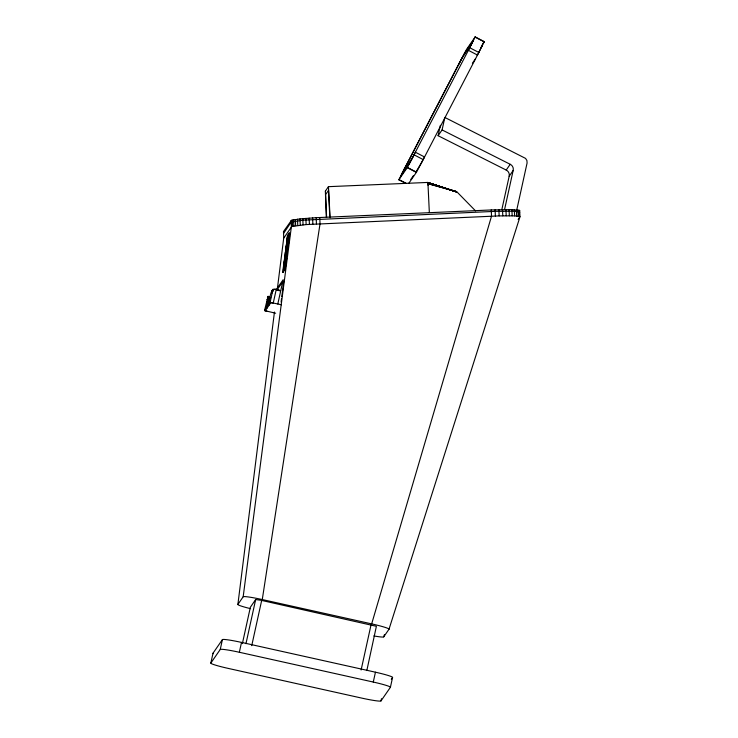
<?xml version="1.0" encoding="UTF-8"?>
<svg xmlns="http://www.w3.org/2000/svg" width="738" height="738" viewBox="0 0 738 738"><rect width="100%" height="100%" fill="white"/><g stroke="black" fill="none" stroke-linecap="round" stroke-linejoin="round"><path stroke-width="1.11" d="M275.643 313.226L264.508 310.569L266.418 307.811L268.134 296.362L268.918 296.547L268.946 297.608L267.174 307.977L265.265 310.735L264.508 310.569L268.051 296.399M282.728 272.221C284.416 272.848 281.815 272.248 282.857 271.031L287.497 236.612L283.503 267.968L284.278 268.069L285.929 255.127M282.829 271.215L283.06 272.405L284.767 269.721L289.416 233.097L287.46 235.422L287.045 241.28M250.542 608.656A18.681 1.43 12.4 0 1 237.885 604.422L274.453 312.036M277.313 289.195L283.743 237.793L283.457 231.594L291.482 220.311L299.979 218.909L316.159 217.682L491.24 209.952L511.886 209.592L519.709 210.57M282.728 272.368L284.49 269.398L289.102 233.079M283.327 269.942L283.761 266.547M284.047 264.278L284.481 260.874M284.776 258.614L285.209 255.21M285.495 252.94L285.929 249.545M286.224 247.276L286.658 243.872M287.737 237.387L283.826 268.005L284.527 266.999L286.731 251.501L285.615 251.455M283.503 267.968L284.204 266.962L287.386 243.78M286.316 250.44L286.916 250.081L286.316 250.44L288.244 235.533L288.955 235.007M286.113 253.106L285.338 253.005L286.113 253.106L286.39 251.557M286.639 250.486L288.632 234.97M281.113 302.063L281.529 298.798M281.805 296.621L282.368 292.266M282.516 291.159L283.789 281.224M285.68 266.326L285.966 264.056M286.409 260.652L286.695 258.392M287.128 254.988L287.423 252.719M287.857 249.324L288.143 247.055M288.576 243.651L288.872 241.391M289.305 237.987L289.591 235.717M237.885 604.422L243.171 596.784L291.372 226.769L291.086 220.561M519.626 210.33L519.995 216.778L389.009 629.219A18.681 1.43 12.4 0 0 371.666 623.887L262.276 599.56L320.052 223.715L319.766 217.507M325.366 191.105L326.316 217.147M284.388 269.951L285.172 269.988L284.462 269.545M287.7 235.828L289.407 233.097M285.172 269.988L284.398 269.887M271.916 302.774L270.846 302.672L268.936 305.431L268.171 305.255C270.745 298.032 269.176 284.176 280.671 290.827M269.37 302.598L269.85 300.421M268.171 305.255L270.08 302.497L273.272 302.967L276.187 289.711L274.73 289.425M276.805 290.403L277.294 288.207L283.161 279.72L277.792 304.028M210.837 663.065L213.005 653.213L222.406 639.634A18.681 1.43 12.4 0 1 241.511 642.411L375.448 672.198A18.441 1.411 12.4 0 1 392.57 677.456L390.402 687.309L380.993 700.906A18.681 1.43 12.4 0 1 361.878 698.13L228.19 668.397A18.681 1.43 12.4 0 1 210.837 663.065L220.238 649.486L222.406 639.634M220.238 649.486A18.681 1.43 12.4 0 1 239.343 652.263L241.511 642.411M242.378 643.591L250.376 607.199L255.662 599.56L260.929 600.271L376.389 626.294L366.823 670.547M245.966 643.674L255.662 599.56M251.732 645.649L261.676 600.437M501.803 209.749L509.165 176.271A5.452 5.434 34.7 0 0 506.203 170.063L438.095 135.7L440.383 125.303M438.095 135.7L442.09 129.925L444.839 117.453L525.567 158.402L526.904 160.497L527.089 162.978L516.748 209.989M361.122 669.975L371.057 624.763M390.402 687.309A18.441 1.411 12.4 0 0 373.28 682.05L375.448 672.198M380.993 700.906L381.472 698.72M504.571 209.555L513.159 170.496A5.452 5.434 34.7 0 0 510.198 164.288L442.09 129.925M371.666 623.887L491.526 216.16L491.24 209.952M373.852 635.935A18.681 1.43 12.4 0 0 383.723 636.857L384.415 634.662M271.935 291.196L272.7 291.362L271.75 291.741M405.928 183.476L398.852 179.786L404.719 168.347M401.038 175.644L404.193 169.362M473.021 41.107L469.838 47.324M478.731 52.546L484.294 41.651L475.189 36.9L469.313 48.348M482.237 45.608L479.423 51.199M403.704 170.321L402.072 173.596L412.256 158.181M470.327 46.374L471.969 43.099L461.776 58.505M403.87 169.841L405.134 167.48M470.171 46.854L468.16 50.627M479.276 51.595L477.265 55.359M404.323 168.965L461.453 58.966M404.618 168.485L460.125 61.66M458.805 64.151L460.272 61.328M413.907 155.026L469.719 47.721L478.824 52.463L423.197 159.583L414.092 154.842M415.236 152.535L413.631 155.727M424.341 157.277L421.684 162.461M460.189 61.531L461.001 59.935M413.843 155.155L407.394 167.434L398.852 179.786M422.874 160.1L416.5 172.175L408.723 183.411M460.743 60.479L466.637 49.252L475.189 36.9M412.33 158.098L413.289 156.216M461.278 59.464L464.728 53.007M412.763 157.231L409.341 163.67M421.435 162.84L415.872 172.102M325.357 191.142L328.438 186.668L427.736 182.443L456.453 191.935L427.653 182.544M482.228 45.59L480.835 47.629M267.673 305.698L268.844 304.001M268.936 305.431L267.174 307.977L266.418 307.811M288.115 236.335L287.423 237.35L288.189 237.451L287.58 242.101L286.593 242.322M288.207 236.215L288.088 237.129M287.866 240.966L287.949 240.357L287.552 240.929L288.318 241.031M282.645 281.851L276.916 290.126L280.569 290.938M267.396 311.454L265.265 310.735M464.599 53.191L473.132 40.867M482.246 44.594L484.294 41.642M472.385 63.256L475.512 58.745M400.909 175.828L409.442 163.495M410.78 179.463L413.326 175.782M506.203 170.063L510.198 164.288M509.165 176.271L513.159 170.496M518.15 219.444L519.912 216.538L514.617 215.874L499.156 215.893L306.141 224.573L291.768 226.52L283.807 238.023M383.723 636.857L389.009 629.219M391.315 679.264L392.57 677.456M268.918 296.547L268.18 297.479L270.311 298.198L267.424 297.313L268.946 297.608M288.964 234.49L289.739 234.592M285.523 251.593L286.298 251.695M286.132 251.861L286.907 251.962M284.619 268.484L285.394 268.586M284.591 268.678L285.366 268.78M284.564 268.872L285.338 268.973M284.536 269.056L285.311 269.158M284.517 269.232L285.283 269.333M284.49 269.398L285.255 269.499M284.444 269.684L285.209 269.776M274.831 289.517L272.995 289.241L270.08 302.497L270.846 302.672M271.815 302.681L273.272 302.967M272.359 290.172L273.171 290.265L272.304 290.283M272.239 290.412L272.995 290.587M272.174 290.569L272.931 290.744M272.101 290.754L272.857 290.92M272.018 290.966L272.783 291.132M271.852 291.455L272.608 291.621M271.547 292.377L272.304 292.543M271.436 292.728L272.202 292.894M268.014 296.455L268.964 296.658M268.217 296.584L268.983 296.879M268.217 296.851L268.983 297.017M268.217 297.017L268.973 297.193M269.97 297.525L270.726 297.691M268.198 297.22L268.964 297.386M266.925 299.582L267.682 299.748M267.931 300.477L268.687 300.643M268.964 301.667L269.721 301.833M273.235 303.014L281.473 304.785M267.211 304.213L267.968 304.379M239.343 652.263L373.28 682.05M427.782 182.517L456.499 191.871L427.736 182.443M475.051 37.094L484.156 41.835M468.372 50.322L477.477 55.064M415.439 152.24L424.544 156.982M407.394 167.434L416.5 172.175M407.256 167.637L416.361 172.369M398.981 179.592L406.066 183.282M475.558 210.893L456.674 191.612L427.966 183.651L427.828 182.683L456.61 191.714L427.966 183.651L429.331 212.369M328.447 186.659L330.098 217.728M519.783 212.12L514.404 211.216L495.17 211.354L302.848 220.182L291.159 222.11L283.595 233.374M428.049 184.611L428.095 185.303M519.035 210.118L519.321 216.326M517.938 209.933L518.224 216.142M516.36 209.786L516.646 215.994M514.331 209.666L514.617 215.874M511.886 209.592L512.172 215.8M509.063 209.555L509.349 215.764M505.917 209.555L506.203 215.764M502.504 209.601L502.79 215.81M498.87 209.684L499.156 215.893M495.097 209.804L495.382 216.013M329.812 217.424L328.53 190.321L325.596 194.611L326.602 217.276M316.159 217.682L316.445 223.891M312.598 217.885L312.884 224.094M309.139 218.116L309.425 224.324M305.855 218.365L306.141 224.573M302.783 218.632L303.069 224.841M299.979 218.909L300.265 225.118M297.497 219.195L297.783 225.404M295.375 219.481L295.661 225.69M293.65 219.767L293.936 225.976M292.34 220.044L292.626 226.252M291.482 220.311L291.768 226.52M243.171 596.784A18.681 1.43 12.4 0 1 262.276 599.56M213.402 653.683A18.681 1.43 12.4 0 1 213.005 653.213"/></g></svg>
